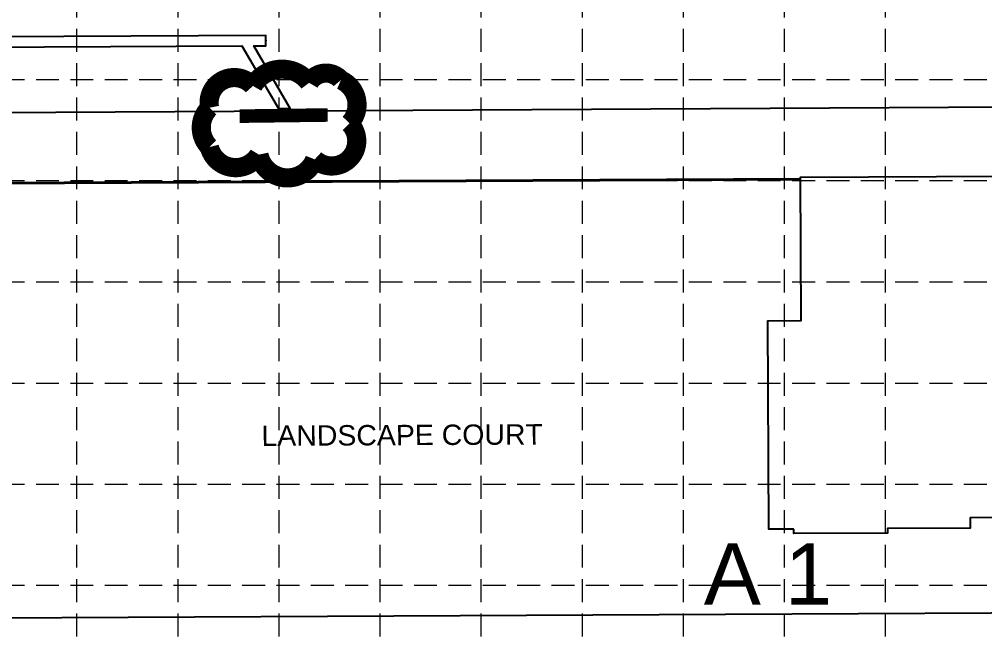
# Model space of a CAD drawing. Header units: feet. Extents: x 6046 to 7000, y 4530 to 5165.
# Drawn here: x 6261.4 to 6403.6, y 4934.5 to 5024.6 of the extents above; entities that cross this region are included whole.
import ezdxf

# ---------------------------------------------------------------- set-up
doc = ezdxf.new("R2010")
doc.units = ezdxf.units.FT
doc.header["$LTSCALE"] = 30
doc.header["$MEASUREMENT"] = 0
doc.linetypes.add('HIDDEN', pattern=[0.375, 0.25, -0.125])
for name, color, linetype in [('1STAIR', 1, 'Continuous'), ('BLDG', 207, 'Continuous'), ('GRID', 254, 'HIDDEN'), ('LEGEND', 1, 'Continuous'), ('MH_BOUNDARY', 1, 'Continuous'), ('PROPOSED_CURB', 1, 'Continuous'), ('PROPOSED_SW', 1, 'Continuous'), ('STORM_SEWER', 1, 'Continuous')]:
    doc.layers.add(name, color=color, linetype=linetype)
doc.styles.get("Standard").update_dxf_attribs({"font": 'ARIAL.TTF'})

msp = doc.modelspace()

# ---------------------------------------------------------------- linework, layer by layer
at = {"layer": '1STAIR', "color": 7, "linetype": 'Continuous', "flags": 128}
for points in [[(6218.65, 5000.38), (6376.5, 5001.17)], [(6218.76, 5000.25), (6376.5, 5001.05)]]:
    msp.add_lwpolyline(points, dxfattribs=at)
at = {"layer": 'BLDG', "color": 7, "linetype": 'Continuous', "flags": 128}
msp.add_lwpolyline([(6375.49, 4949.59), (6371.82, 4949.57), (6371.67, 4980.23), (6376.6, 4980.26), (6376.5, 5001.38), (6456.62, 5001.79), (6456.73, 4980.66), (6461.66, 4980.69), (6461.82, 4950.02), (6458.15, 4950), (6458.16, 4949.34), (6444.32, 4949.27), (6444.32, 4949.93), (6432.15, 4949.87), (6432.15, 4951.37), (6401.48, 4951.22), (6401.49, 4949.72), (6389.32, 4949.66), (6389.32, 4948.99), (6375.49, 4948.92), (6375.49, 4949.59)], close=True, dxfattribs=at)
at = {"layer": 'GRID', "color": 252, "linetype": 'HIDDEN', "lineweight": 0, "ltscale": 0.45}
for p, q in [((6269.85, 5149.78), (6269.85, 4628.52)), ((6284.74, 5149.78), (6284.74, 4628.52)), ((6299.63, 5149.78), (6299.63, 4628.52)), ((6314.52, 5149.78), (6314.52, 4628.52)), ((6329.41, 5149.78), (6329.41, 4628.52)), ((6344.3, 5149.78), (6344.3, 4628.52)), ((6359.2, 5149.78), (6359.2, 4628.52)), ((6374.09, 5149.78), (6374.09, 4628.52)), ((6388.98, 5149.78), (6388.98, 4628.52)), ((6061.37, 5015.76), (6984.63, 5015.76)), ((6061.37, 5000.87), (6984.63, 5000.87)), ((6061.37, 4985.97), (6984.63, 4985.97)), ((6061.37, 4971.08), (6984.63, 4971.08)), ((6061.37, 4956.19), (6984.63, 4956.19)), ((6061.37, 4941.3), (6984.63, 4941.3))]:
    msp.add_line(p, q, dxfattribs=at)
at = {"layer": 'LEGEND', "color": 170, "ltscale": 100, "const_width": 2.82}
msp.add_lwpolyline([(6295.83, 5014.81, 0.520567), (6295.83, 5014.81, 0.765195), (6289.44, 5011.6, 0.417879), (6289.4, 5005.81, 0.6649), (6296.7, 5004.7, 0.744833), (6304.93, 5004, 0.975642), (6310.06, 5009.3, 0.520567), (6308.79, 5015.68, 0.520567), (6304.1, 5015.26, 0.540264), (6295.83, 5014.81)], format="xyb", close=True, dxfattribs=at)
at = {"layer": 'MH_BOUNDARY', "color": 7}
msp.add_line((6926.14, 5014.56), (6128.63, 5010.12), dxfattribs=at)
at = {"layer": 'MH_BOUNDARY', "color": 5, "const_width": 2, "flags": 128}
msp.add_lwpolyline([(6293.86, 5010.36), (6306.82, 5010.53)], dxfattribs=at)
at = {"layer": 'PROPOSED_SW', "color": 7, "linetype": 'Continuous', "flags": 128}
msp.add_lwpolyline([(6414.25, 4951.28), (6414.32, 4937.24), (6257.86, 4936.45)], dxfattribs=at)
at = {"layer": 'STORM_SEWER', "color": 5, "linetype": 'Continuous', "flags": 128}
msp.add_lwpolyline([(6113.65, 5082.88), (6108.61, 5033.49), (6108.31, 5030.5), (6109.8, 5030.35), (6109.97, 5032.06), (6109.97, 5032.06, 0.154022), (6148.92, 5019.98), (6148.92, 5019.98), (6294.21, 5020.72), (6299.6, 5011.49), (6301.33, 5011.5), (6295.94, 5020.73), (6297.71, 5020.73), (6297.7, 5022.23), (6148.91, 5021.48, -0.157234), (6110.15, 5033.77), (6110.15, 5033.77), (6115.16, 5082.88)], format="xyb", dxfattribs=at)
at = {"layer": 'STORM_SEWER', "color": 5, "linetype": 'Continuous'}
msp.add_point((6297.7, 5021.48), dxfattribs=at)

# ---------------------------------------------------------------- texts
at = {"insert": (6371.7, 4947.48), "char_height": 9.025, "width": 43.7109, "attachment_point": 2}
msp.add_mtext('A 1', dxfattribs=at)
at = {"layer": 'PROPOSED_CURB', "color": 7, "linetype": 'Continuous'}
msp.add_text('LANDSCAPE COURT', height=3, rotation=0.2892, dxfattribs=at).set_placement((6297.09, 4961.82))

doc.saveas('drawing.dxf')
